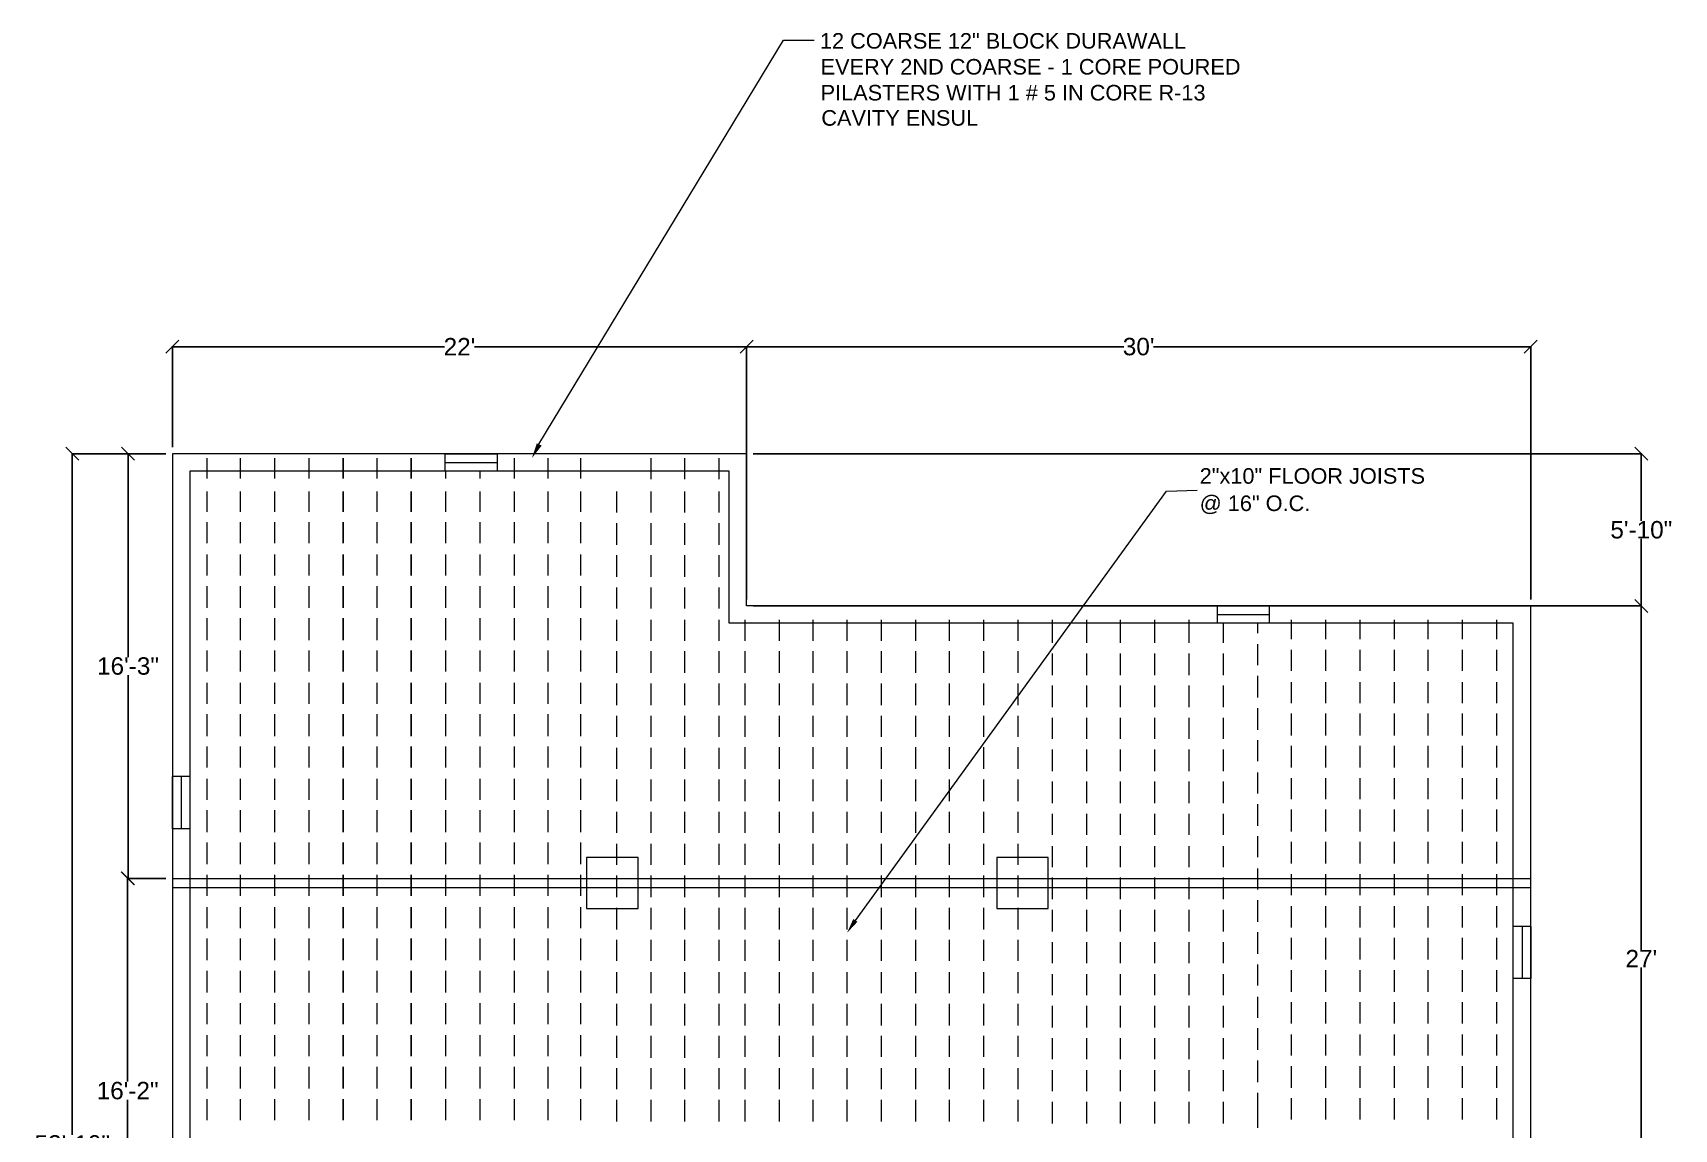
# Model space of a CAD drawing. Header units: inches. Extents: x 2489 to 11897, y 91 to 1364.
# Drawn here: x 11140 to 11894, y 681 to 1184 of the extents above; entities that cross this region are included whole.
import ezdxf

# ---------------------------------------------------------------- set-up
doc = ezdxf.new("R2010")
doc.units = ezdxf.units.IN
doc.header["$MEASUREMENT"] = 0
for name, color, linetype in [('PDF2_Geometry', 7, 'Continuous'), ('PDF_Geometry', 7, 'Continuous'), ('PDF_Solid Fills', 7, 'Continuous'), ('PDF_Text', 7, 'Continuous')]:
    doc.layers.add(name, color=color, linetype=linetype)
doc.styles.add('PDF Arial', font='arial.ttf')
doc.styles.get("Standard").update_dxf_attribs({"font": 'arial.ttf'})
doc.dimstyles.get("Standard").update_dxf_attribs({"dimtxt": 8, "dimasz": 6, "dimexe": 0.18, "dimexo": 3, "dimgap": 0.09, "dimtad": 0, "dimtih": 1, "dimtoh": 1, "dimdec": 4, "dimzin": 0, "dimdsep": 46, "dimlunit": 4, "dimtxsty": 'Standard', "dimblk": 'OBLIQUE', "dimcen": 0.09, "dimadec": 0, "dimazin": 0, "dimtfac": 1, "dimtdec": 4, "dimtofl": 0, "dimtmove": 0, "dimatfit": 3, "dimldrblk": 'OBLIQUE', "dimfxl": 1, "dimtolj": 1, "dimtzin": 0, "dimarcsym": 0})

# ---------------------------------------------------------------- blocks, each defined once
blk = doc.blocks.new('_Oblique')
at = {"color": 0, "linetype": 'ByBlock', "lineweight": -2}
blk.add_line((-0.5, -0.5), (0.5, 0.5), dxfattribs=at)
blk = doc.blocks.new('*D194')
at = {"color": 0, "lineweight": -2, "transparency": 16777216}
for p, q in [((11830.8, 920.87), (11878.79, 920.87)), ((11878.61, 920.87), (11878.61, 762.99)), ((11878.61, 596.9), (11878.61, 754.78)), ((11830.8, 596.9), (11878.79, 596.9))]:
    blk.add_line(p, q, dxfattribs=at)
at = {"layer": 'Defpoints', "color": 0, "lineweight": 15, "transparency": 16777216}
for p in [(11827.8, 920.87), (11878.61, 920.87), (11827.8, 596.9)]:
    blk.add_point(p, dxfattribs=at)
at = {"color": 0, "lineweight": -2, "transparency": 16777216, "xscale": 6, "yscale": 6, "zscale": 6}
for p, rotation in [((11878.61, 920.87), 90), ((11878.61, 596.9), 270)]:
    blk.add_blockref('_Oblique', p, dxfattribs=dict(at, rotation=rotation))
at = {"color": 0, "lineweight": 15, "transparency": 16777216, "insert": (11878.61, 758.89), "char_height": 8, "attachment_point": 5}
blk.add_mtext("\\A1;27'", dxfattribs=at)
blk = doc.blocks.new('*D195')
at = {"color": 0, "lineweight": -2, "transparency": 16777216}
for p, q in [((11467.57, 923.87), (11467.57, 1040.09)), ((11467.57, 1039.91), (11640.81, 1039.91)), ((11827.8, 1039.91), (11654.56, 1039.91)), ((11827.8, 923.87), (11827.8, 1040.09))]:
    blk.add_line(p, q, dxfattribs=at)
at = {"layer": 'Defpoints', "color": 0, "lineweight": 15, "transparency": 16777216}
for p in [(11827.8, 1039.91), (11467.57, 920.87), (11827.8, 920.87)]:
    blk.add_point(p, dxfattribs=at)
at = {"color": 0, "lineweight": -2, "transparency": 16777216, "xscale": 6, "yscale": 6, "zscale": 6, "rotation": 180}
blk.add_blockref('_Oblique', (11467.57, 1039.91), dxfattribs=at)
at = {"color": 0, "lineweight": -2, "transparency": 16777216, "xscale": 6, "yscale": 6, "zscale": 6}
blk.add_blockref('_Oblique', (11827.8, 1039.91), dxfattribs=at)
at = {"color": 0, "lineweight": 15, "transparency": 16777216, "insert": (11647.69, 1039.91), "char_height": 8, "attachment_point": 5}
blk.add_mtext("\\A1;30'", dxfattribs=at)
blk = doc.blocks.new('*D196')
at = {"color": 0, "lineweight": -2, "transparency": 16777216}
for p, q in [((11203.8, 993.73), (11203.8, 1040.09)), ((11203.8, 1039.91), (11328.74, 1039.91)), ((11467.57, 1039.91), (11342.63, 1039.91)), ((11467.57, 993.73), (11467.57, 1040.09))]:
    blk.add_line(p, q, dxfattribs=at)
at = {"layer": 'Defpoints', "color": 0, "lineweight": 15, "transparency": 16777216}
for p in [(11203.8, 1039.91), (11203.8, 990.73), (11467.57, 990.73)]:
    blk.add_point(p, dxfattribs=at)
at = {"color": 0, "lineweight": -2, "transparency": 16777216, "xscale": 6, "yscale": 6, "zscale": 6, "rotation": 180}
blk.add_blockref('_Oblique', (11203.8, 1039.91), dxfattribs=at)
at = {"color": 0, "lineweight": -2, "transparency": 16777216, "xscale": 6, "yscale": 6, "zscale": 6}
blk.add_blockref('_Oblique', (11467.57, 1039.91), dxfattribs=at)
at = {"color": 0, "lineweight": 15, "transparency": 16777216, "insert": (11335.69, 1039.91), "char_height": 8, "attachment_point": 5}
blk.add_mtext("\\A1;22'", dxfattribs=at)
blk = doc.blocks.new('*D197')
at = {"color": 0, "lineweight": -2, "transparency": 16777216}
for p, q in [((11200.8, 990.73), (11157.63, 990.73)), ((11157.81, 990.73), (11157.81, 677.91)), ((11157.81, 356.75), (11157.81, 669.56)), ((11200.8, 356.75), (11157.63, 356.75))]:
    blk.add_line(p, q, dxfattribs=at)
at = {"layer": 'Defpoints', "color": 0, "lineweight": 15, "transparency": 16777216}
for p in [(11203.8, 990.73), (11157.81, 356.75), (11203.8, 356.75)]:
    blk.add_point(p, dxfattribs=at)
at = {"color": 0, "lineweight": -2, "transparency": 16777216, "xscale": 6, "yscale": 6, "zscale": 6}
for p, rotation in [((11157.81, 990.73), 90), ((11157.81, 356.75), 270)]:
    blk.add_blockref('_Oblique', p, dxfattribs=dict(at, rotation=rotation))
at = {"color": 0, "lineweight": 15, "transparency": 16777216, "insert": (11157.81, 673.74), "char_height": 8, "attachment_point": 5}
blk.add_mtext('\\A1;52\'-10"', dxfattribs=at)
blk = doc.blocks.new('*D203')
at = {"color": 0, "lineweight": -2, "transparency": 16777216}
for p, q in [((11470.57, 990.73), (11878.79, 990.73)), ((11878.61, 990.73), (11878.61, 959.97)), ((11878.61, 920.87), (11878.61, 951.63)), ((11470.57, 920.87), (11878.79, 920.87))]:
    blk.add_line(p, q, dxfattribs=at)
at = {"layer": 'Defpoints', "color": 0, "lineweight": 15, "transparency": 16777216}
for p in [(11467.57, 990.73), (11878.61, 990.73), (11467.57, 920.87)]:
    blk.add_point(p, dxfattribs=at)
at = {"color": 0, "lineweight": -2, "transparency": 16777216, "xscale": 6, "yscale": 6, "zscale": 6}
for p, rotation in [((11878.61, 990.73), 90), ((11878.61, 920.87), 270)]:
    blk.add_blockref('_Oblique', p, dxfattribs=dict(at, rotation=rotation))
at = {"color": 0, "lineweight": 15, "transparency": 16777216, "insert": (11878.61, 955.8), "char_height": 8, "attachment_point": 5}
blk.add_mtext('\\A1;5\'-10"', dxfattribs=at)
blk = doc.blocks.new('*D205')
at = {"color": 0, "lineweight": -2, "transparency": 16777216}
for p, q in [((11200.8, 990.73), (11183.25, 990.73)), ((11183.43, 990.73), (11183.43, 897.4)), ((11183.43, 795.73), (11183.43, 889.05)), ((11200.8, 795.73), (11183.25, 795.73))]:
    blk.add_line(p, q, dxfattribs=at)
at = {"layer": 'Defpoints', "color": 0, "lineweight": 15, "transparency": 16777216}
for p in [(11183.43, 990.73), (11203.8, 990.73), (11203.8, 795.73)]:
    blk.add_point(p, dxfattribs=at)
at = {"color": 0, "lineweight": -2, "transparency": 16777216, "xscale": 6, "yscale": 6, "zscale": 6}
for p, rotation in [((11183.43, 990.73), 90), ((11183.43, 795.73), 270)]:
    blk.add_blockref('_Oblique', p, dxfattribs=dict(at, rotation=rotation))
at = {"color": 0, "lineweight": 15, "transparency": 16777216, "insert": (11183.43, 893.23), "char_height": 8, "attachment_point": 5}
blk.add_mtext('\\A1;16\'-3"', dxfattribs=at)
blk = doc.blocks.new('*D206')
at = {"color": 0, "lineweight": -2, "transparency": 16777216}
for p, q in [((11200.8, 795.73), (11183.07, 795.73)), ((11183.25, 795.73), (11183.25, 702.42)), ((11183.25, 600.76), (11183.25, 694.07)), ((11200.8, 600.76), (11183.07, 600.76))]:
    blk.add_line(p, q, dxfattribs=at)
at = {"layer": 'Defpoints', "color": 0, "lineweight": 15, "transparency": 16777216}
for p in [(11183.25, 795.73), (11203.8, 795.73), (11203.8, 600.76)]:
    blk.add_point(p, dxfattribs=at)
at = {"color": 0, "lineweight": -2, "transparency": 16777216, "xscale": 6, "yscale": 6, "zscale": 6}
for p, rotation in [((11183.25, 795.73), 90), ((11183.25, 600.76), 270)]:
    blk.add_blockref('_Oblique', p, dxfattribs=dict(at, rotation=rotation))
at = {"color": 0, "lineweight": 15, "transparency": 16777216, "insert": (11183.25, 698.24), "char_height": 8, "attachment_point": 5}
blk.add_mtext('\\A1;16\'-2"', dxfattribs=at)

msp = doc.modelspace()

# ---------------------------------------------------------------- linework, layer by layer
at = {"lineweight": 15}
for p, q in [((11203.8019, 990.72542), (11203.79597, 356.74677)), ((11467.57159, 990.72536), (11203.8019, 990.72542)), ((11467.57161, 920.87464), (11467.57159, 990.72536)), ((11211.80183, 982.72542), (11211.79604, 364.74677)), ((11459.57159, 982.72536), (11211.80183, 982.72542)), ((11459.5716, 912.87464), (11459.57159, 982.72536)), ((11827.80189, 920.87464), (11467.57161, 920.87464)), ((11827.80189, 596.90021), (11827.80189, 920.87464)), ((11819.80189, 912.87464), (11459.5716, 912.87464)), ((11819.80189, 596.90021), (11819.80189, 912.87464))]:
    msp.add_line(p, q, dxfattribs=at)
at = {"layer": 'PDF2_Geometry', "lineweight": 9}
for p, q in [((11329.00829, 990.72539), (11329.00829, 982.72539)), ((11329.00829, 990.72539), (11353.00829, 990.72539)), ((11353.00829, 990.72539), (11353.00829, 982.72539)), ((11329.00829, 986.72539), (11353.00829, 986.72539)), ((11353.00829, 982.72539), (11329.00829, 982.72539)), ((11683.71275, 920.87464), (11683.71275, 912.87464)), ((11683.71275, 920.87464), (11707.71275, 920.87464)), ((11707.71275, 920.87464), (11707.71275, 912.87464)), ((11683.71275, 916.87464), (11707.71275, 916.87464)), ((11707.71275, 912.87464), (11683.71275, 912.87464)), ((11211.80029, 842.47894), (11203.80029, 842.47894)), ((11203.80029, 818.47894), (11203.80029, 842.47894)), ((11207.80029, 842.47894), (11207.80029, 818.47894)), ((11211.80029, 842.47894), (11211.80029, 818.47894)), ((11211.80029, 818.47894), (11203.80029, 818.47894)), ((11827.80189, 773.70991), (11819.80189, 773.70991)), ((11819.80189, 749.70991), (11819.80189, 773.70991)), ((11823.80189, 773.70991), (11823.80189, 749.70991)), ((11827.80189, 773.70991), (11827.80189, 749.70991)), ((11827.80189, 749.70991), (11819.80189, 749.70991))]:
    msp.add_line(p, q, dxfattribs=at)
at = {"layer": 'PDF_Geometry', "lineweight": 9}
for points in [[(11372.18666, 995.07597), (11484.50028, 1180.65696), (11498.66012, 1180.65696)], [(11219.57088, 988.73161), (11219.57088, 979.39896)], [(11235.018, 988.73161), (11235.018, 979.39896)], [(11250.78689, 988.73161), (11250.78689, 979.39896)], [(11266.55589, 988.73161), (11266.55589, 979.39896)], [(11297.77203, 988.73161), (11297.77203, 979.39896)], [(11360.84781, 988.73161), (11360.84781, 979.39896)], [(11376.29493, 988.73161), (11376.29493, 979.39896)], [(11391.29493, 988.73161), (11391.29493, 979.39896)], [(11423.60184, 988.73161), (11423.60184, 979.07715)], [(11439.04884, 988.73161), (11439.04884, 979.07715)], [(11454.81797, 988.73161), (11454.81797, 979.07715)], [(11329.30992, 982.72539), (11329.30992, 979.39896)], [(11345.0788, 982.72539), (11345.0788, 979.39896)], [(11219.57088, 973.42414), (11219.57088, 964.09149)], [(11235.018, 973.42414), (11235.018, 964.09149)], [(11250.78689, 973.42414), (11250.78689, 964.09149)], [(11266.55589, 973.42414), (11266.55589, 964.09149)], [(11297.77203, 973.42414), (11297.77203, 964.09149)], [(11329.30992, 973.42414), (11329.30992, 964.09149)], [(11345.0788, 973.42414), (11345.0788, 964.09149)], [(11360.84781, 973.42414), (11360.84781, 964.09149)], [(11376.29493, 973.42414), (11376.29493, 964.09149)], [(11391.29493, 973.42414), (11391.29493, 964.09149)], [(11407.83283, 973.42414), (11407.83283, 963.76968)], [(11423.60184, 973.42414), (11423.60184, 963.76968)], [(11439.04884, 973.42414), (11439.04884, 963.76968)], [(11454.81797, 973.42414), (11454.81797, 963.76968)], [(11517.57187, 776.47316), (11660.45797, 973.6394), (11674.61768, 973.97178)], [(11219.57088, 959.26426), (11219.57088, 949.6098)], [(11235.018, 959.26426), (11235.018, 949.6098)], [(11250.78689, 959.26426), (11250.78689, 949.6098)], [(11266.55589, 959.26426), (11266.55589, 949.6098)], [(11297.77203, 959.26426), (11297.77203, 949.6098)], [(11329.30992, 959.26426), (11329.30992, 949.6098)], [(11345.0788, 959.26426), (11345.0788, 949.6098)], [(11360.84781, 959.26426), (11360.84781, 949.6098)], [(11376.29493, 959.26426), (11376.29493, 949.6098)], [(11391.29493, 959.26426), (11391.29493, 949.6098)], [(11407.83283, 958.94245), (11407.83283, 948.96617)], [(11423.60184, 958.94245), (11423.60184, 948.96617)], [(11439.04884, 958.94245), (11439.04884, 948.96617)], [(11454.81797, 958.94245), (11454.81797, 948.96617)], [(11219.57088, 944.46076), (11219.57088, 934.80629)], [(11235.018, 944.46076), (11235.018, 934.80629)], [(11250.78689, 944.46076), (11250.78689, 934.80629)], [(11266.55589, 944.46076), (11266.55589, 934.80629)], [(11297.77203, 944.46076), (11297.77203, 934.80629)], [(11329.30992, 944.46076), (11329.30992, 934.80629)], [(11345.0788, 944.46076), (11345.0788, 934.80629)], [(11360.84781, 944.46076), (11360.84781, 934.80629)], [(11376.29493, 944.46076), (11376.29493, 934.80629)], [(11391.29493, 944.46076), (11391.29493, 934.80629)], [(11407.83283, 944.13894), (11407.83283, 934.16266)], [(11423.60184, 944.13894), (11423.60184, 934.16266)], [(11439.04884, 944.13894), (11439.04884, 934.16266)], [(11454.81797, 944.13894), (11454.81797, 934.16266)], [(11219.57088, 929.97906), (11219.57088, 920.00279)], [(11235.018, 929.97906), (11235.018, 920.00279)], [(11250.78689, 929.97906), (11250.78689, 920.00279)], [(11266.55589, 929.97906), (11266.55589, 920.00279)], [(11297.77203, 929.97906), (11297.77203, 920.00279)], [(11329.30992, 929.97906), (11329.30992, 920.00279)], [(11345.0788, 929.97906), (11345.0788, 920.00279)], [(11360.84781, 929.97906), (11360.84781, 920.00279)], [(11376.29493, 929.97906), (11376.29493, 920.00279)], [(11391.29493, 929.97906), (11391.29493, 920.00279)], [(11407.83283, 929.33543), (11407.83283, 919.68097)], [(11423.60184, 929.33543), (11423.60184, 919.68097)], [(11439.04884, 929.33543), (11439.04884, 919.68097)], [(11454.81797, 929.33543), (11454.81797, 919.68097)], [(11219.57088, 915.17556), (11219.57088, 905.19928)], [(11235.018, 915.17556), (11235.018, 905.19928)], [(11250.78689, 915.17556), (11250.78689, 905.19928)], [(11266.55589, 915.17556), (11266.55589, 905.19928)], [(11297.77203, 915.17556), (11297.77203, 905.19928)], [(11329.30992, 915.17556), (11329.30992, 905.19928)], [(11345.0788, 915.17556), (11345.0788, 905.19928)], [(11360.84781, 915.17556), (11360.84781, 905.19928)], [(11376.29493, 915.17556), (11376.29493, 905.19928)], [(11391.29493, 915.17556), (11391.29493, 905.19928)], [(11407.83283, 914.53192), (11407.83283, 904.87746)], [(11423.60184, 914.53192), (11423.60184, 904.87746)], [(11439.04884, 914.53192), (11439.04884, 904.87746)], [(11454.81797, 914.53192), (11454.81797, 904.87746)], [(11466.72498, 914.53199), (11466.72498, 904.87753)], [(11482.49411, 914.53199), (11482.49411, 904.87753)], [(11497.94111, 914.53199), (11497.94111, 904.87753)], [(11513.70999, 914.53199), (11513.70999, 904.87753)], [(11529.47912, 914.53199), (11529.47912, 904.87753)], [(11545.24801, 914.53199), (11545.24801, 904.87753)], [(11560.69526, 914.53199), (11560.69526, 904.87753)], [(11576.46414, 914.53199), (11576.46414, 904.87753)], [(11592.23302, 914.53199), (11592.23302, 904.87753)], [(11608.00191, 914.53199), (11608.00191, 903.91208)], [(11623.77104, 914.53199), (11623.77104, 903.91208)], [(11639.21804, 914.53199), (11639.21804, 903.91208)], [(11654.98717, 914.53199), (11654.98717, 903.91208)], [(11670.75605, 914.53199), (11670.75605, 903.91208)], [(11686.52494, 912.87464), (11686.52494, 903.91208)], [(11702.29383, 912.87464), (11702.29383, 908.4175)], [(11717.74107, 914.53199), (11717.74107, 905.52116)], [(11733.50996, 914.53199), (11733.50996, 905.52116)], [(11749.27884, 914.53199), (11749.27884, 905.52116)], [(11765.04797, 914.53199), (11765.04797, 905.52116)], [(11780.49497, 914.53199), (11780.49497, 905.52116)], [(11796.2641, 914.53199), (11796.2641, 905.52116)], [(11812.03299, 914.53199), (11812.03299, 905.52116)], [(11219.57088, 900.37205), (11219.57088, 890.71759)], [(11235.018, 900.37205), (11235.018, 890.71759)], [(11250.78689, 900.37205), (11250.78689, 890.71759)], [(11266.55589, 900.37205), (11266.55589, 890.71759)], [(11297.77203, 900.37205), (11297.77203, 890.71759)], [(11329.30992, 900.37205), (11329.30992, 890.71759)], [(11345.0788, 900.37205), (11345.0788, 890.71759)], [(11360.84781, 900.37205), (11360.84781, 890.71759)], [(11376.29493, 900.37205), (11376.29493, 890.71759)], [(11391.29493, 900.37205), (11391.29493, 890.71759)], [(11407.83283, 900.05023), (11407.83283, 890.07396)], [(11423.60184, 900.05023), (11423.60184, 890.07396)], [(11439.04884, 900.05023), (11439.04884, 890.07396)], [(11454.81797, 900.05023), (11454.81797, 890.07396)], [(11466.72498, 900.0503), (11466.72498, 890.07402)], [(11482.49411, 900.0503), (11482.49411, 890.07402)], [(11497.94111, 900.0503), (11497.94111, 890.07402)], [(11513.70999, 900.0503), (11513.70999, 890.07402)], [(11529.47912, 900.0503), (11529.47912, 890.07402)], [(11545.24801, 900.0503), (11545.24801, 890.07402)], [(11560.69526, 900.0503), (11560.69526, 890.07402)], [(11576.46414, 900.0503), (11576.46414, 890.07402)], [(11592.23302, 900.0503), (11592.23302, 890.07402)], [(11608.00191, 899.08485), (11608.00191, 889.10857)], [(11623.77104, 899.08485), (11623.77104, 889.10857)], [(11639.21804, 899.08485), (11639.21804, 889.10857)], [(11654.98717, 899.08485), (11654.98717, 889.10857)], [(11670.75605, 899.08485), (11670.75605, 889.10857)], [(11686.52494, 899.08485), (11686.52494, 889.10857)], [(11702.29383, 903.26845), (11702.29383, 893.61399)], [(11717.74107, 900.69393), (11717.74107, 891.03947)], [(11733.50996, 900.69393), (11733.50996, 891.03947)], [(11749.27884, 900.69393), (11749.27884, 891.03947)], [(11765.04797, 900.69393), (11765.04797, 891.03947)], [(11780.49497, 900.69393), (11780.49497, 891.03947)], [(11796.2641, 900.69393), (11796.2641, 891.03947)], [(11812.03299, 900.69393), (11812.03299, 891.03947)], [(11219.57088, 885.56854), (11219.57088, 875.91408)], [(11235.018, 885.56854), (11235.018, 875.91408)], [(11250.78689, 885.56854), (11250.78689, 875.91408)], [(11266.55589, 885.56854), (11266.55589, 875.91408)], [(11297.77203, 885.56854), (11297.77203, 875.91408)], [(11329.30992, 885.56854), (11329.30992, 875.91408)], [(11345.0788, 885.56854), (11345.0788, 875.91408)], [(11360.84781, 885.56854), (11360.84781, 875.91408)], [(11376.29493, 885.56854), (11376.29493, 875.91408)], [(11391.29493, 885.56854), (11391.29493, 875.91408)], [(11407.83283, 885.24673), (11407.83283, 875.27045)], [(11423.60184, 885.24673), (11423.60184, 875.27045)], [(11439.04884, 885.24673), (11439.04884, 875.27045)], [(11454.81797, 885.24673), (11454.81797, 875.27045)], [(11466.72498, 885.24679), (11466.72498, 875.27051)], [(11482.49411, 885.24679), (11482.49411, 875.27051)], [(11497.94111, 885.24679), (11497.94111, 875.27051)], [(11513.70999, 885.24679), (11513.70999, 875.27051)], [(11529.47912, 885.24679), (11529.47912, 875.27051)], [(11545.24801, 885.24679), (11545.24801, 875.27051)], [(11560.69526, 885.24679), (11560.69526, 875.27051)], [(11576.46414, 885.24679), (11576.46414, 875.27051)], [(11592.23302, 885.24679), (11592.23302, 875.27051)], [(11608.00191, 884.28134), (11608.00191, 874.30507)], [(11623.77104, 884.28134), (11623.77104, 874.30507)], [(11639.21804, 884.28134), (11639.21804, 874.30507)], [(11654.98717, 884.28134), (11654.98717, 874.30507)], [(11670.75605, 884.28134), (11670.75605, 874.30507)], [(11686.52494, 884.28134), (11686.52494, 874.30507)], [(11702.29383, 888.78676), (11702.29383, 878.81048)], [(11717.74107, 885.89042), (11717.74107, 876.23596)], [(11733.50996, 885.89042), (11733.50996, 876.23596)], [(11749.27884, 885.89042), (11749.27884, 876.23596)], [(11765.04797, 885.89042), (11765.04797, 876.23596)], [(11780.49497, 885.89042), (11780.49497, 876.23596)], [(11796.2641, 885.89042), (11796.2641, 876.23596)], [(11812.03299, 885.89042), (11812.03299, 876.23596)], [(11219.57088, 871.08685), (11219.57088, 861.11057)], [(11235.018, 871.08685), (11235.018, 861.11057)], [(11250.78689, 871.08685), (11250.78689, 861.11057)], [(11266.55589, 871.08685), (11266.55589, 861.11057)], [(11297.77203, 871.08685), (11297.77203, 861.11057)], [(11329.30992, 871.08685), (11329.30992, 861.11057)], [(11345.0788, 871.08685), (11345.0788, 861.11057)], [(11360.84781, 871.08685), (11360.84781, 861.11057)], [(11376.29493, 871.08685), (11376.29493, 861.11057)], [(11391.29493, 871.08685), (11391.29493, 861.11057)], [(11407.83283, 870.44322), (11407.83283, 860.78876)], [(11423.60184, 870.44322), (11423.60184, 860.78876)], [(11439.04884, 870.44322), (11439.04884, 860.78876)], [(11454.81797, 870.44322), (11454.81797, 860.78876)], [(11466.72498, 870.44328), (11466.72498, 860.78882)], [(11482.49411, 870.44328), (11482.49411, 860.78882)], [(11497.94111, 870.44328), (11497.94111, 860.78882)], [(11513.70999, 870.44328), (11513.70999, 860.78882)], [(11529.47912, 870.44328), (11529.47912, 860.78882)], [(11545.24801, 870.44328), (11545.24801, 860.78882)], [(11560.69526, 870.44328), (11560.69526, 860.78882)], [(11576.46414, 870.44328), (11576.46414, 860.78882)], [(11592.23302, 870.44328), (11592.23302, 860.78882)], [(11608.00191, 869.47784), (11608.00191, 859.82337)], [(11623.77104, 869.47784), (11623.77104, 859.82337)], [(11639.21804, 869.47784), (11639.21804, 859.82337)], [(11654.98717, 869.47784), (11654.98717, 859.82337)], [(11670.75605, 869.47784), (11670.75605, 859.82337)], [(11686.52494, 869.47784), (11686.52494, 859.82337)], [(11702.29383, 873.98325), (11702.29383, 864.00697)], [(11717.74107, 871.40873), (11717.74107, 861.43245)], [(11733.50996, 871.40873), (11733.50996, 861.43245)], [(11749.27884, 871.40873), (11749.27884, 861.43245)], [(11765.04797, 871.40873), (11765.04797, 861.43245)], [(11780.49497, 871.40873), (11780.49497, 861.43245)], [(11796.2641, 871.40873), (11796.2641, 861.43245)], [(11812.03299, 871.40873), (11812.03299, 861.43245)], [(11219.57088, 856.28334), (11219.57088, 846.62888)], [(11235.018, 856.28334), (11235.018, 846.62888)], [(11250.78689, 856.28334), (11250.78689, 846.62888)], [(11266.55589, 856.28334), (11266.55589, 846.62888)], [(11297.77203, 856.28334), (11297.77203, 846.62888)], [(11329.30992, 856.28334), (11329.30992, 846.62888)], [(11345.0788, 856.28334), (11345.0788, 846.62888)], [(11360.84781, 856.28334), (11360.84781, 846.62888)], [(11376.29493, 856.28334), (11376.29493, 846.62888)], [(11391.29493, 856.28334), (11391.29493, 846.62888)], [(11407.83283, 855.63971), (11407.83283, 845.98525)], [(11423.60184, 855.63971), (11423.60184, 845.98525)], [(11439.04884, 855.63971), (11439.04884, 845.98525)], [(11454.81797, 855.63971), (11454.81797, 845.98525)], [(11466.72498, 855.96159), (11466.72498, 845.98531)], [(11482.49411, 855.96159), (11482.49411, 845.98531)], [(11497.94111, 855.96159), (11497.94111, 845.98531)], [(11513.70999, 855.96159), (11513.70999, 845.98531)], [(11529.47912, 855.96159), (11529.47912, 845.98531)], [(11545.24801, 855.96159), (11545.24801, 845.98531)], [(11560.69526, 855.96159), (11560.69526, 845.98531)], [(11576.46414, 855.96159), (11576.46414, 845.98531)], [(11592.23302, 855.96159), (11592.23302, 845.98531)], [(11608.00191, 854.99614), (11608.00191, 845.01987)], [(11623.77104, 854.99614), (11623.77104, 845.01987)], [(11639.21804, 854.99614), (11639.21804, 845.01987)], [(11654.98717, 854.99614), (11654.98717, 845.01987)], [(11670.75605, 854.99614), (11670.75605, 845.01987)], [(11686.52494, 854.99614), (11686.52494, 845.01987)], [(11702.29383, 859.17974), (11702.29383, 849.52528)], [(11717.74107, 856.60522), (11717.74107, 846.62895)], [(11733.50996, 856.60522), (11733.50996, 846.62895)], [(11749.27884, 856.60522), (11749.27884, 846.62895)], [(11765.04797, 856.60522), (11765.04797, 846.62895)], [(11780.49497, 856.60522), (11780.49497, 846.62895)], [(11796.2641, 856.60522), (11796.2641, 846.62895)], [(11812.03299, 856.60522), (11812.03299, 846.62895)], [(11219.57088, 841.47984), (11219.57088, 831.82537)], [(11235.018, 841.47984), (11235.018, 831.82537)], [(11250.78689, 841.47984), (11250.78689, 831.82537)], [(11266.55589, 841.47984), (11266.55589, 831.82537)], [(11297.77203, 841.47984), (11297.77203, 831.82537)], [(11329.30992, 841.47984), (11329.30992, 831.82537)], [(11345.0788, 841.47984), (11345.0788, 831.82537)], [(11360.84781, 841.47984), (11360.84781, 831.82537)], [(11376.29493, 841.47984), (11376.29493, 831.82537)], [(11391.29493, 841.47984), (11391.29493, 831.82537)], [(11407.83283, 841.15801), (11407.83283, 831.18174)], [(11423.60184, 841.15801), (11423.60184, 831.18174)], [(11439.04884, 841.15801), (11439.04884, 831.18174)], [(11454.81797, 841.15801), (11454.81797, 831.18174)], [(11466.72498, 841.15808), (11466.72498, 831.18181)], [(11482.49411, 841.15808), (11482.49411, 831.18181)], [(11497.94111, 841.15808), (11497.94111, 831.18181)], [(11513.70999, 841.15808), (11513.70999, 831.18181)], [(11529.47912, 841.15808), (11529.47912, 831.18181)], [(11545.24801, 841.15808), (11545.24801, 831.18181)], [(11560.69526, 841.15808), (11560.69526, 831.18181)], [(11576.46414, 841.15808), (11576.46414, 831.18181)], [(11592.23302, 841.15808), (11592.23302, 831.18181)], [(11608.00191, 840.19264), (11608.00191, 830.21636)], [(11623.77104, 840.19264), (11623.77104, 830.21636)], [(11639.21804, 840.19264), (11639.21804, 830.21636)], [(11654.98717, 840.19264), (11654.98717, 830.21636)], [(11670.75605, 840.19264), (11670.75605, 830.21636)], [(11686.52494, 840.19264), (11686.52494, 830.21636)], [(11702.29383, 844.37623), (11702.29383, 834.72178)], [(11717.74107, 841.80171), (11717.74107, 832.14725)], [(11733.50996, 841.80171), (11733.50996, 832.14725)], [(11749.27884, 841.80171), (11749.27884, 832.14725)], [(11765.04797, 841.80171), (11765.04797, 832.14725)], [(11780.49497, 841.80171), (11780.49497, 832.14725)], [(11796.2641, 841.80171), (11796.2641, 832.14725)], [(11812.03299, 841.80171), (11812.03299, 832.14725)], [(11702.29383, 829.89454), (11702.29383, 819.91827)], [(11219.57088, 826.99814), (11219.57088, 817.02186)], [(11235.018, 826.99814), (11235.018, 817.02186)], [(11250.78689, 826.99814), (11250.78689, 817.02186)], [(11266.55589, 826.99814), (11266.55589, 817.02186)], [(11297.77203, 826.99814), (11297.77203, 817.02186)], [(11329.30992, 826.99814), (11329.30992, 817.02186)], [(11345.0788, 826.99814), (11345.0788, 817.02186)], [(11360.84781, 826.99814), (11360.84781, 817.02186)], [(11376.29493, 826.99814), (11376.29493, 817.02186)], [(11391.29493, 826.99814), (11391.29493, 817.02186)], [(11407.83283, 826.35451), (11407.83283, 816.70005)], [(11423.60184, 826.35451), (11423.60184, 816.70005)], [(11439.04884, 826.35451), (11439.04884, 816.70005)], [(11454.81797, 826.35451), (11454.81797, 816.70005)], [(11466.72498, 826.35458), (11466.72498, 816.70012)], [(11482.49411, 826.35458), (11482.49411, 816.70012)], [(11497.94111, 826.35458), (11497.94111, 816.70012)], [(11513.70999, 826.35458), (11513.70999, 816.70012)], [(11529.47912, 826.35458), (11529.47912, 816.70012)], [(11545.24801, 826.35458), (11545.24801, 816.70012)], [(11560.69526, 826.35458), (11560.69526, 816.70012)], [(11576.46414, 826.35458), (11576.46414, 816.70012)], [(11592.23302, 826.35458), (11592.23302, 816.70012)], [(11608.00191, 825.38913), (11608.00191, 815.73467)], [(11623.77104, 825.38913), (11623.77104, 815.73467)], [(11639.21804, 825.38913), (11639.21804, 815.73467)], [(11654.98717, 825.38913), (11654.98717, 815.73467)], [(11670.75605, 825.38913), (11670.75605, 815.73467)], [(11686.52494, 825.38913), (11686.52494, 815.73467)], [(11717.74107, 827.32002), (11717.74107, 817.34375)], [(11733.50996, 827.32002), (11733.50996, 817.34375)], [(11749.27884, 827.32002), (11749.27884, 817.34375)], [(11765.04797, 827.32002), (11765.04797, 817.34375)], [(11780.49497, 827.32002), (11780.49497, 817.34375)], [(11796.2641, 827.32002), (11796.2641, 817.34375)], [(11812.03299, 827.32002), (11812.03299, 817.34375)], [(11702.29383, 815.09104), (11702.29383, 805.43657)], [(11219.57088, 812.19463), (11219.57088, 802.21835)], [(11235.018, 812.19463), (11235.018, 802.21835)], [(11250.78689, 812.19463), (11250.78689, 802.21835)], [(11266.55589, 812.19463), (11266.55589, 802.21835)], [(11297.77203, 812.19463), (11297.77203, 802.21835)], [(11329.30992, 812.19463), (11329.30992, 802.21835)], [(11345.0788, 812.19463), (11345.0788, 802.21835)], [(11360.84781, 812.19463), (11360.84781, 802.21835)], [(11376.29493, 812.19463), (11376.29493, 802.21835)], [(11391.29493, 812.19463), (11391.29493, 802.21835)], [(11407.83283, 811.551), (11407.83283, 801.89654)], [(11423.60184, 811.551), (11423.60184, 801.89654)], [(11439.04884, 811.551), (11439.04884, 801.89654)], [(11454.81797, 811.551), (11454.81797, 801.89654)], [(11466.72498, 811.55107), (11466.72498, 801.89661)], [(11482.49411, 811.55107), (11482.49411, 801.89661)], [(11497.94111, 811.55107), (11497.94111, 801.89661)], [(11513.70999, 811.55107), (11513.70999, 801.89661)], [(11529.47912, 811.55107), (11529.47912, 801.89661)], [(11545.24801, 811.55107), (11545.24801, 801.89661)], [(11560.69526, 811.55107), (11560.69526, 801.89661)], [(11576.46414, 811.55107), (11576.46414, 801.89661)], [(11592.23302, 811.55107), (11592.23302, 801.89661)], [(11608.00191, 810.58562), (11608.00191, 800.93116)], [(11623.77104, 810.58562), (11623.77104, 800.93116)], [(11639.21804, 810.58562), (11639.21804, 800.93116)], [(11654.98717, 810.58562), (11654.98717, 800.93116)], [(11670.75605, 810.58562), (11670.75605, 800.93116)], [(11686.52494, 810.58562), (11686.52494, 800.93116)], [(11717.74107, 812.51651), (11717.74107, 802.54024)], [(11733.50996, 812.51651), (11733.50996, 802.54024)], [(11749.27884, 812.51651), (11749.27884, 802.54024)], [(11765.04797, 812.51651), (11765.04797, 802.54024)], [(11780.49497, 812.51651), (11780.49497, 802.54024)], [(11796.2641, 812.51651), (11796.2641, 802.54024)], [(11812.03299, 812.51651), (11812.03299, 802.54024)], [(11702.29383, 800.28753), (11702.29383, 790.63307)], [(11219.57088, 797.39113), (11219.57088, 787.73667)], [(11235.018, 797.39113), (11235.018, 787.73667)], [(11250.78689, 797.39113), (11250.78689, 787.73667)], [(11266.55589, 797.39113), (11266.55589, 787.73667)], [(11297.77203, 797.39113), (11297.77203, 787.73667)], [(11329.30992, 797.39113), (11329.30992, 787.73667)], [(11345.0788, 797.39113), (11345.0788, 787.73667)], [(11360.84781, 797.39113), (11360.84781, 787.73667)], [(11376.29493, 797.39113), (11376.29493, 787.73667)], [(11391.29493, 797.39113), (11391.29493, 787.73667)], [(11407.83283, 797.06931), (11407.83283, 787.09304)], [(11423.60184, 797.06931), (11423.60184, 787.09304)], [(11439.04884, 797.06931), (11439.04884, 787.09304)], [(11454.81797, 797.06931), (11454.81797, 787.09304)], [(11466.72498, 797.06937), (11466.72498, 787.0931)], [(11482.49411, 797.06937), (11482.49411, 787.0931)], [(11497.94111, 797.06937), (11497.94111, 787.0931)], [(11513.70999, 797.06937), (11513.70999, 787.0931)], [(11529.47912, 797.06937), (11529.47912, 787.0931)], [(11545.24801, 797.06937), (11545.24801, 787.0931)], [(11560.69526, 797.06937), (11560.69526, 787.0931)], [(11576.46414, 797.06937), (11576.46414, 787.0931)], [(11592.23302, 797.06937), (11592.23302, 787.0931)], [(11608.00191, 796.10393), (11608.00191, 786.12765)], [(11623.77104, 796.10393), (11623.77104, 786.12765)], [(11639.21804, 796.10393), (11639.21804, 786.12765)], [(11654.98717, 796.10393), (11654.98717, 786.12765)], [(11670.75605, 796.10393), (11670.75605, 786.12765)], [(11686.52494, 796.10393), (11686.52494, 786.12765)], [(11717.74107, 797.713), (11717.74107, 788.05854)], [(11733.50996, 797.713), (11733.50996, 788.05854)], [(11749.27884, 797.713), (11749.27884, 788.05854)], [(11765.04797, 797.713), (11765.04797, 788.05854)], [(11780.49497, 797.713), (11780.49497, 788.05854)], [(11796.2641, 797.713), (11796.2641, 788.05854)], [(11812.03299, 797.713), (11812.03299, 788.05854)], [(11702.29383, 785.80584), (11702.29383, 775.82956)], [(11219.57088, 782.58763), (11219.57088, 772.93316)], [(11235.018, 782.58763), (11235.018, 772.93316)], [(11250.78689, 782.58763), (11250.78689, 772.93316)], [(11266.55589, 782.58763), (11266.55589, 772.93316)], [(11297.77203, 782.58763), (11297.77203, 772.93316)], [(11329.30992, 782.58763), (11329.30992, 772.93316)], [(11345.0788, 782.58763), (11345.0788, 772.93316)], [(11360.84781, 782.58763), (11360.84781, 772.93316)], [(11376.29493, 782.58763), (11376.29493, 772.93316)], [(11391.29493, 782.58763), (11391.29493, 772.93316)], [(11407.83283, 782.2658), (11407.83283, 772.28953)], [(11423.60184, 782.2658), (11423.60184, 772.28953)], [(11439.04884, 782.2658), (11439.04884, 772.28953)], [(11454.81797, 782.2658), (11454.81797, 772.28953)], [(11466.72498, 782.26586), (11466.72498, 772.28959)], [(11482.49411, 782.26586), (11482.49411, 772.28959)], [(11497.94111, 782.26586), (11497.94111, 772.28959)], [(11513.70999, 782.26586), (11513.70999, 772.28959)], [(11529.47912, 782.26586), (11529.47912, 772.28959)], [(11545.24801, 782.26586), (11545.24801, 772.28959)], [(11560.69526, 782.26586), (11560.69526, 772.28959)], [(11576.46414, 782.26586), (11576.46414, 772.28959)], [(11592.23302, 782.26586), (11592.23302, 772.28959)], [(11608.00191, 781.30043), (11608.00191, 771.32415)], [(11623.77104, 781.30043), (11623.77104, 771.32415)], [(11639.21804, 781.30043), (11639.21804, 771.32415)], [(11654.98717, 781.30043), (11654.98717, 771.32415)], [(11670.75605, 781.30043), (11670.75605, 771.32415)], [(11686.52494, 781.30043), (11686.52494, 771.32415)], [(11717.74107, 782.9095), (11717.74107, 773.25504)], [(11733.50996, 782.9095), (11733.50996, 773.25504)], [(11749.27884, 782.9095), (11749.27884, 773.25504)], [(11765.04797, 782.9095), (11765.04797, 773.25504)], [(11780.49497, 782.9095), (11780.49497, 773.25504)], [(11796.2641, 782.9095), (11796.2641, 773.25504)], [(11812.03299, 782.9095), (11812.03299, 773.25504)], [(11702.29383, 771.00233), (11702.29383, 761.02605)], [(11219.57088, 768.10592), (11219.57088, 758.12965)], [(11235.018, 768.10592), (11235.018, 758.12965)], [(11250.78689, 768.10592), (11250.78689, 758.12965)], [(11266.55589, 768.10592), (11266.55589, 758.12965)], [(11297.77203, 768.10592), (11297.77203, 758.12965)], [(11329.30992, 768.10592), (11329.30992, 758.12965)], [(11345.0788, 768.10592), (11345.0788, 758.12965)], [(11360.84781, 768.10592), (11360.84781, 758.12965)], [(11376.29493, 768.10592), (11376.29493, 758.12965)], [(11391.29493, 768.10592), (11391.29493, 758.12965)], [(11407.83283, 767.46229), (11407.83283, 757.80784)], [(11423.60184, 767.46229), (11423.60184, 757.80784)], [(11439.04884, 767.46229), (11439.04884, 757.80784)], [(11454.81797, 767.46229), (11454.81797, 757.80784)], [(11466.72498, 767.46236), (11466.72498, 757.8079)], [(11482.49411, 767.46236), (11482.49411, 757.8079)], [(11497.94111, 767.46236), (11497.94111, 757.8079)], [(11513.70999, 767.46236), (11513.70999, 757.8079)], [(11529.47912, 767.46236), (11529.47912, 757.8079)], [(11545.24801, 767.46236), (11545.24801, 757.8079)], [(11560.69526, 767.46236), (11560.69526, 757.8079)], [(11576.46414, 767.46236), (11576.46414, 757.8079)], [(11592.23302, 767.46236), (11592.23302, 757.8079)], [(11608.00191, 766.49692), (11608.00191, 756.84245)], [(11623.77104, 766.49692), (11623.77104, 756.84245)], [(11639.21804, 766.49692), (11639.21804, 756.84245)], [(11654.98717, 766.49692), (11654.98717, 756.84245)], [(11670.75605, 766.49692), (11670.75605, 756.84245)], [(11686.52494, 766.49692), (11686.52494, 756.84245)], [(11717.74107, 768.42781), (11717.74107, 758.45153)], [(11733.50996, 768.42781), (11733.50996, 758.45153)], [(11749.27884, 768.42781), (11749.27884, 758.45153)], [(11765.04797, 768.42781), (11765.04797, 758.45153)], [(11780.49497, 768.42781), (11780.49497, 758.45153)], [(11796.2641, 768.42781), (11796.2641, 758.45153)], [(11812.03299, 768.42781), (11812.03299, 758.45153)], [(11827.80187, 732.06261), (11827.80187, 767.46237)], [(11702.29383, 756.19882), (11702.29383, 746.54437)], [(11219.57088, 753.30242), (11219.57088, 743.32614)], [(11235.018, 753.30242), (11235.018, 743.32614)], [(11250.78689, 753.30242), (11250.78689, 743.32614)], [(11266.55589, 753.30242), (11266.55589, 743.32614)], [(11297.77203, 753.30242), (11297.77203, 743.32614)], [(11329.30992, 753.30242), (11329.30992, 743.32614)], [(11345.0788, 753.30242), (11345.0788, 743.32614)], [(11360.84781, 753.30242), (11360.84781, 743.32614)], [(11376.29493, 753.30242), (11376.29493, 743.32614)], [(11391.29493, 753.30242), (11391.29493, 743.32614)], [(11407.83283, 752.65879), (11407.83283, 743.00433)], [(11423.60184, 752.65879), (11423.60184, 743.00433)], [(11439.04884, 752.65879), (11439.04884, 743.00433)], [(11454.81797, 752.65879), (11454.81797, 743.00433)], [(11466.72498, 752.65885), (11466.72498, 743.00439)], [(11482.49411, 752.65885), (11482.49411, 743.00439)], [(11497.94111, 752.65885), (11497.94111, 743.00439)], [(11513.70999, 752.65885), (11513.70999, 743.00439)], [(11529.47912, 752.65885), (11529.47912, 743.00439)], [(11545.24801, 752.65885), (11545.24801, 743.00439)], [(11560.69526, 752.65885), (11560.69526, 743.00439)], [(11576.46414, 752.65885), (11576.46414, 743.00439)], [(11592.23302, 752.65885), (11592.23302, 743.00439)], [(11608.00191, 751.69341), (11608.00191, 742.03894)], [(11623.77104, 751.69341), (11623.77104, 742.03894)], [(11639.21804, 751.69341), (11639.21804, 742.03894)], [(11654.98717, 751.69341), (11654.98717, 742.03894)], [(11670.75605, 751.69341), (11670.75605, 742.03894)], [(11686.52494, 751.69341), (11686.52494, 742.03894)], [(11717.74107, 753.6243), (11717.74107, 743.64803)], [(11733.50996, 753.6243), (11733.50996, 743.64803)], [(11749.27884, 753.6243), (11749.27884, 743.64803)], [(11765.04797, 753.6243), (11765.04797, 743.64803)], [(11780.49497, 753.6243), (11780.49497, 743.64803)], [(11796.2641, 753.6243), (11796.2641, 743.64803)], [(11812.03299, 753.6243), (11812.03299, 743.64803)], [(11702.29383, 741.39531), (11702.29383, 731.74086)], [(11219.57088, 738.49891), (11219.57088, 728.84446)], [(11235.018, 738.49891), (11235.018, 728.84446)], [(11250.78689, 738.49891), (11250.78689, 728.84446)], [(11266.55589, 738.49891), (11266.55589, 728.84446)], [(11297.77203, 738.49891), (11297.77203, 728.84446)], [(11329.30992, 738.49891), (11329.30992, 728.84446)], [(11345.0788, 738.49891), (11345.0788, 728.84446)], [(11360.84781, 738.49891), (11360.84781, 728.84446)], [(11376.29493, 738.49891), (11376.29493, 728.84446)], [(11391.29493, 738.49891), (11391.29493, 728.84446)], [(11407.83283, 738.1771), (11407.83283, 728.20082)], [(11423.60184, 738.1771), (11423.60184, 728.20082)], [(11439.04884, 738.1771), (11439.04884, 728.20082)], [(11454.81797, 738.1771), (11454.81797, 728.20082)], [(11466.72498, 738.17716), (11466.72498, 728.20089)], [(11482.49411, 738.17716), (11482.49411, 728.20089)], [(11497.94111, 738.17716), (11497.94111, 728.20089)], [(11513.70999, 738.17716), (11513.70999, 728.20089)], [(11529.47912, 738.17716), (11529.47912, 728.20089)], [(11545.24801, 738.17716), (11545.24801, 728.20089)], [(11560.69526, 738.17716), (11560.69526, 728.20089)], [(11576.46414, 738.17716), (11576.46414, 728.20089)], [(11592.23302, 738.17716), (11592.23302, 728.20089)], [(11608.00191, 737.21171), (11608.00191, 727.23543)], [(11623.77104, 737.21171), (11623.77104, 727.23543)], [(11639.21804, 737.21171), (11639.21804, 727.23543)], [(11654.98717, 737.21171), (11654.98717, 727.23543)], [(11670.75605, 737.21171), (11670.75605, 727.23543)], [(11686.52494, 737.21171), (11686.52494, 727.23543)], [(11717.74107, 738.82079), (11717.74107, 729.16632)], [(11733.50996, 738.82079), (11733.50996, 729.16632)], [(11749.27884, 738.82079), (11749.27884, 729.16632)], [(11765.04797, 738.82079), (11765.04797, 729.16632)], [(11780.49497, 738.82079), (11780.49497, 729.16632)], [(11796.2641, 738.82079), (11796.2641, 729.16632)], [(11812.03299, 738.82079), (11812.03299, 729.16632)], [(11702.29383, 726.91363), (11702.29383, 716.93735)], [(11717.74107, 724.01728), (11717.74107, 714.36283)], [(11733.50996, 724.01728), (11733.50996, 714.36283)], [(11749.27884, 724.01728), (11749.27884, 714.36283)], [(11765.04797, 724.01728), (11765.04797, 714.36283)], [(11780.49497, 724.01728), (11780.49497, 714.36283)], [(11796.2641, 724.01728), (11796.2641, 714.36283)], [(11812.03299, 724.01728), (11812.03299, 714.36283)], [(11219.57088, 723.6954), (11219.57088, 714.04093)], [(11235.018, 723.6954), (11235.018, 714.04093)], [(11250.78689, 723.6954), (11250.78689, 714.04093)], [(11266.55589, 723.6954), (11266.55589, 714.04093)], [(11297.77203, 723.6954), (11297.77203, 714.04093)], [(11329.30992, 723.6954), (11329.30992, 714.04093)], [(11345.0788, 723.6954), (11345.0788, 714.04093)], [(11360.84781, 723.6954), (11360.84781, 714.04093)], [(11376.29493, 723.6954), (11376.29493, 714.04093)], [(11391.29493, 723.6954), (11391.29493, 714.04093)], [(11407.83283, 723.37359), (11407.83283, 713.39732)], [(11423.60184, 723.37359), (11423.60184, 713.39732)], [(11439.04884, 723.37359), (11439.04884, 713.39732)], [(11454.81797, 723.37359), (11454.81797, 713.39732)], [(11466.72498, 723.37365), (11466.72498, 713.7192)], [(11482.49411, 723.37365), (11482.49411, 713.7192)], [(11497.94111, 723.37365), (11497.94111, 713.7192)], [(11513.70999, 723.37365), (11513.70999, 713.7192)], [(11529.47912, 723.37365), (11529.47912, 713.7192)], [(11545.24801, 723.37365), (11545.24801, 713.7192)], [(11560.69526, 723.37365), (11560.69526, 713.7192)], [(11576.46414, 723.37365), (11576.46414, 713.7192)], [(11592.23302, 723.37365), (11592.23302, 713.7192)], [(11608.00191, 722.40821), (11608.00191, 712.75375)], [(11623.77104, 722.40821), (11623.77104, 712.75375)], [(11639.21804, 722.40821), (11639.21804, 712.75375)], [(11654.98717, 722.40821), (11654.98717, 712.75375)], [(11670.75605, 722.40821), (11670.75605, 712.75375)], [(11686.52494, 722.40821), (11686.52494, 712.75375)], [(11219.57088, 709.21371), (11219.57088, 699.23742)], [(11235.018, 709.21371), (11235.018, 699.23742)], [(11250.78689, 709.21371), (11250.78689, 699.23742)], [(11266.55589, 709.21371), (11266.55589, 699.23742)], [(11297.77203, 709.21371), (11297.77203, 699.23742)], [(11329.30992, 709.21371), (11329.30992, 699.23742)], [(11345.0788, 709.21371), (11345.0788, 699.23742)], [(11360.84781, 709.21371), (11360.84781, 699.23742)], [(11376.29493, 709.21371), (11376.29493, 699.23742)], [(11391.29493, 709.21371), (11391.29493, 699.23742)], [(11702.29383, 712.11012), (11702.29383, 702.13384)], [(11717.74107, 709.5356), (11717.74107, 699.55932)], [(11733.50996, 709.5356), (11733.50996, 699.55932)], [(11749.27884, 709.5356), (11749.27884, 699.55932)], [(11765.04797, 709.5356), (11765.04797, 699.55932)], [(11780.49497, 709.5356), (11780.49497, 699.55932)], [(11796.2641, 709.5356), (11796.2641, 699.55932)], [(11812.03299, 709.5356), (11812.03299, 699.55932)], [(11407.83283, 708.5701), (11407.83283, 698.91563)], [(11423.60184, 708.5701), (11423.60184, 698.91563)], [(11439.04884, 708.5701), (11439.04884, 698.91563)], [(11454.81797, 708.5701), (11454.81797, 698.91563)], [(11466.72498, 708.57014), (11466.72498, 698.91569)], [(11482.49411, 708.57014), (11482.49411, 698.91569)], [(11497.94111, 708.57014), (11497.94111, 698.91569)], [(11513.70999, 708.57014), (11513.70999, 698.91569)], [(11529.47912, 708.57014), (11529.47912, 698.91569)], [(11545.24801, 708.57014), (11545.24801, 698.91569)], [(11560.69526, 708.57014), (11560.69526, 698.91569)], [(11576.46414, 708.57014), (11576.46414, 698.91569)], [(11592.23302, 708.57014), (11592.23302, 698.91569)], [(11608.00191, 707.60471), (11608.00191, 697.95024)], [(11623.77104, 707.60471), (11623.77104, 697.95024)], [(11639.21804, 707.60471), (11639.21804, 697.95024)], [(11654.98717, 707.60471), (11654.98717, 697.95024)], [(11670.75605, 707.60471), (11670.75605, 697.95024)], [(11686.52494, 707.60471), (11686.52494, 697.95024)], [(11219.57088, 694.4102), (11219.57088, 684.75574)], [(11235.018, 694.4102), (11235.018, 684.75574)], [(11250.78689, 694.4102), (11250.78689, 684.75574)], [(11266.55589, 694.4102), (11266.55589, 684.75574)], [(11297.77203, 694.4102), (11297.77203, 684.75574)], [(11329.30992, 694.4102), (11329.30992, 684.75574)], [(11345.0788, 694.4102), (11345.0788, 684.75574)], [(11360.84781, 694.4102), (11360.84781, 684.75574)], [(11376.29493, 694.4102), (11376.29493, 684.75574)], [(11391.29493, 694.4102), (11391.29493, 684.75574)], [(11407.83283, 694.08838), (11407.83283, 684.11212)], [(11423.60184, 694.08838), (11423.60184, 684.11212)], [(11439.04884, 694.08838), (11439.04884, 684.11212)], [(11454.81797, 694.08838), (11454.81797, 684.11212)], [(11466.72498, 694.08846), (11466.72498, 684.11218)], [(11482.49411, 694.08846), (11482.49411, 684.11218)], [(11497.94111, 694.08846), (11497.94111, 684.11218)], [(11513.70999, 694.08846), (11513.70999, 684.11218)], [(11529.47912, 694.08846), (11529.47912, 684.11218)], [(11545.24801, 694.08846), (11545.24801, 684.11218)], [(11560.69526, 694.08846), (11560.69526, 684.11218)], [(11576.46414, 694.08846), (11576.46414, 684.11218)], [(11592.23302, 694.08846), (11592.23302, 684.11218)], [(11702.29383, 697.30655), (11702.29383, 690.87028)], [(11717.74107, 694.73209), (11717.74107, 685.07762)], [(11733.50996, 694.73209), (11733.50996, 685.07762)], [(11749.27884, 694.73209), (11749.27884, 685.07762)], [(11765.04797, 694.73209), (11765.04797, 685.07762)], [(11780.49497, 694.73209), (11780.49497, 685.07762)], [(11796.2641, 694.73209), (11796.2641, 685.07762)], [(11812.03299, 694.73209), (11812.03299, 685.07762)], [(11608.00191, 693.123), (11608.00191, 683.14673)], [(11623.77104, 693.123), (11623.77104, 683.14673)], [(11639.21804, 693.123), (11639.21804, 683.14673)], [(11654.98717, 693.123), (11654.98717, 683.14673)], [(11670.75605, 693.123), (11670.75605, 683.14673)], [(11686.52494, 693.123), (11686.52494, 683.14673)], [(11702.29383, 690.87028), (11702.29383, 681.21581)]]:
    msp.add_lwpolyline(points, dxfattribs=at)
for points in [[(11282.3249, 979.39896), (11282.3249, 988.73161)], [(11313.54091, 979.39896), (11313.54091, 988.73161)], [(11282.3249, 964.09149), (11282.3249, 973.42414)], [(11313.54091, 964.09149), (11313.54091, 973.42414)], [(11282.3249, 949.6098), (11282.3249, 959.26426)], [(11313.54091, 949.6098), (11313.54091, 959.26426)], [(11282.3249, 934.80629), (11282.3249, 944.46076)], [(11313.54091, 934.80629), (11313.54091, 944.46076)], [(11282.3249, 920.00279), (11282.3249, 929.97906)], [(11313.54091, 920.00279), (11313.54091, 929.97906)], [(11282.3249, 905.19928), (11282.3249, 915.17556)], [(11313.54091, 905.19928), (11313.54091, 915.17556)], [(11282.3249, 890.71759), (11282.3249, 900.37205)], [(11313.54091, 890.71759), (11313.54091, 900.37205)], [(11282.3249, 875.91408), (11282.3249, 885.56854)], [(11313.54091, 875.91408), (11313.54091, 885.56854)], [(11282.3249, 861.11057), (11282.3249, 871.08685)], [(11313.54091, 861.11057), (11313.54091, 871.08685)], [(11282.3249, 846.62888), (11282.3249, 856.28334)], [(11313.54091, 846.62888), (11313.54091, 856.28334)], [(11282.3249, 831.82537), (11282.3249, 841.47984)], [(11313.54091, 831.82537), (11313.54091, 841.47984)], [(11282.3249, 817.02186), (11282.3249, 826.99814)], [(11313.54091, 817.02186), (11313.54091, 826.99814)], [(11282.3249, 802.21835), (11282.3249, 812.19463)], [(11313.54091, 802.21835), (11313.54091, 812.19463)], [(11393.99298, 781.88737), (11417.80725, 781.88737), (11417.80725, 805.37988), (11393.99298, 805.37988)], [(11582.57675, 781.88737), (11606.06914, 781.88737), (11606.06914, 805.37988), (11582.57675, 805.37988)], [(11282.3249, 787.73667), (11282.3249, 797.39113)], [(11313.54091, 787.73667), (11313.54091, 797.39113)], [(11282.3249, 772.93316), (11282.3249, 782.58763)], [(11313.54091, 772.93316), (11313.54091, 782.58763)], [(11282.3249, 758.12965), (11282.3249, 768.10592)], [(11313.54091, 758.12965), (11313.54091, 768.10592)], [(11282.3249, 743.32614), (11282.3249, 753.30242)], [(11313.54091, 743.32614), (11313.54091, 753.30242)], [(11282.3249, 728.84446), (11282.3249, 738.49891)], [(11313.54091, 728.84446), (11313.54091, 738.49891)], [(11282.3249, 714.04093), (11282.3249, 723.6954)], [(11313.54091, 714.04093), (11313.54091, 723.6954)], [(11282.3249, 699.23742), (11282.3249, 709.21371)], [(11313.54091, 699.23742), (11313.54091, 709.21371)], [(11282.3249, 684.75574), (11282.3249, 694.4102)], [(11313.54091, 684.75574), (11313.54091, 694.4102)]]:
    msp.add_lwpolyline(points, close=True, dxfattribs=at)
at = {"layer": 'PDF_Geometry', "lineweight": 18}
for points in [[(11203.79982, 795.72542), (11596.09276, 795.72542)], [(11465.75754, 795.72542), (11827.79984, 795.72542)], [(11203.79982, 791.54182), (11596.09276, 791.54182)], [(11465.75754, 791.54182), (11827.79984, 791.54182)]]:
    msp.add_lwpolyline(points, dxfattribs=at)
at = {"layer": 'PDF_Solid Fills', "transparency": 33554559}
for points in [[(11373.47395, 994.52429), (11368.96856, 988.73161), (11371.22125, 995.4897)], [(11518.53727, 775.82952), (11513.70999, 770.68048), (11516.60646, 777.11681)]]:
    msp.add_solid(points, dxfattribs=at)

# ---------------------------------------------------------------- texts
at = {"layer": 'PDF_Text', "attachment_point": 7, "style": 'PDF Arial'}
for s, insert, char_height in [('12 COARSE 12" BLOCK DURAWALL', (11501.27214, 1176.69667), 7.1413541), ('EVERY 2ND COARSE - 1 CORE POURED', (11501.59467, 1164.79239), 7.1413541), ('PILASTERS WITH 1 # 5 IN CORE R-13', (11501.59467, 1152.88323), 7.1413541), ('CAVITY ENSUL', (11501.91744, 1141.29743), 7.1413541), ('2"x10" FLOOR JOISTS', (11675.73159, 976.88569), 7.1413541), ('@ 16" O.C.', (11675.73159, 963.00068), 7.141354)]:
    msp.add_mtext(s, dxfattribs=dict(at, insert=insert, char_height=char_height))

# ---------------------------------------------------------------- dimensions: what is measured, and where the dimension line sits
at = {"lineweight": 15}
for base, p1, p2, text, picture, middle in [((11203.8019, 1039.91409), (11467.57159, 990.72536), (11203.8019, 990.72542), "22'", '*D196', (11335.68675, 1039.91409)), ((11827.80189, 1039.91409), (11467.57161, 920.87464), (11827.80189, 920.87464), "30'", '*D195', (11647.68675, 1039.91409))]:
    dim = msp.add_linear_dim(base=base, p1=p1, p2=p2, text=text, dimstyle='Standard', dxfattribs=at)
    dim.commit()
    dim.dimension.update_dxf_attribs({"geometry": picture, "text_midpoint": middle})
for base, p1, p2, picture, middle in [((11157.810891171, 356.7467736194), (11203.8019041683, 990.7254240005), (11203.7959690791, 356.7467736194), '*D197', (11157.810891171, 673.73609881)), ((11183.43096, 990.72542), (11203.79982, 795.72542), (11203.8019, 990.72542), '*D205', (11183.43096, 893.22542)), ((11878.61408, 920.87464), (11827.80189, 596.90021), (11827.80189, 920.87464), '*D194', (11878.61408, 758.88743))]:
    dim = msp.add_linear_dim(base=base, p1=p1, p2=p2, angle=90, dimstyle='Standard', dxfattribs=at)
    dim.commit()
    dim.dimension.update_dxf_attribs({"geometry": picture, "text_midpoint": middle})
for base, p1, p2, text, picture, middle in [((11878.61408, 990.72536), (11467.57161, 920.87464), (11467.57159, 990.72536), '5\'-10"', '*D203', (11878.61408, 955.8)), ((11183.25096, 795.72542), (11203.80187, 600.76193), (11203.80008, 795.72542), '16\'-2"', '*D206', (11183.25096, 698.24368))]:
    dim = msp.add_linear_dim(base=base, p1=p1, p2=p2, angle=90, text=text, dimstyle='Standard', dxfattribs=at)
    dim.commit()
    dim.dimension.update_dxf_attribs({"geometry": picture, "text_midpoint": middle})

doc.saveas('drawing.dxf')
